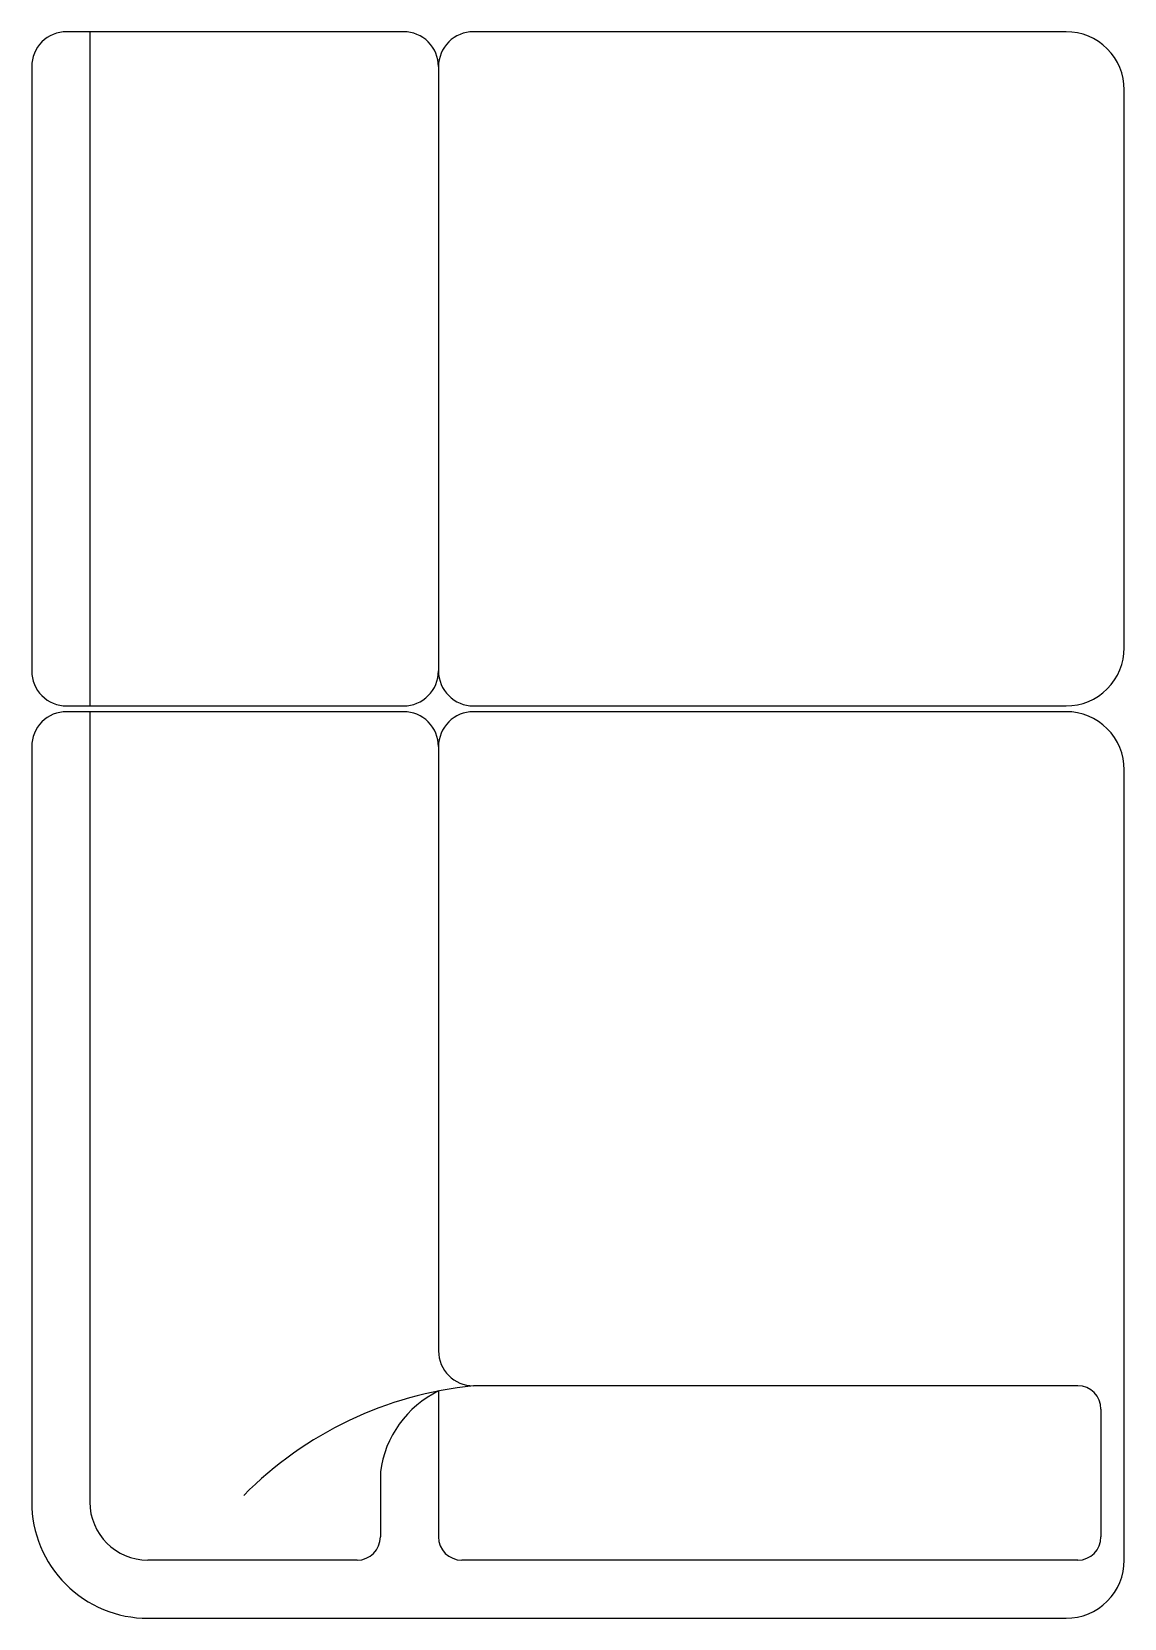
# Model space of a CAD drawing. Header units: inches. Extents: x 4.9 to 47.4, y 12.3 to 37.1.
# Drawn here: x 33.151 to 34.091, y 17.075 to 18.44 of the extents above; entities that cross this region are included whole.
import ezdxf

# ---------------------------------------------------------------- set-up
doc = ezdxf.new("R2010")
doc.units = ezdxf.units.IN
doc.header["$MEASUREMENT"] = 0
doc.layers.add('02', color=2, linetype='Continuous')

msp = doc.modelspace()

# ---------------------------------------------------------------- linework, layer by layer
at = {"layer": '02'}
for p, q in [((33.2006, 18.4396, -0.1), (33.2006, 17.8596, -0.1)), ((33.1506, 18.4096, -0.1), (33.1506, 17.8896, -0.1)), ((33.5006, 18.4096, -0.1), (33.5006, 17.8896, -0.1)), ((33.2006, 17.8546, -0.1), (33.2006, 17.1746, -0.1)), ((33.5006, 17.8246, -0.1), (33.5006, 17.3046, -0.1)), ((33.5006, 17.2702, -0.1), (33.5006, 17.1446, -0.1)), ((34.0506, 17.2746, -0.1), (33.5306, 17.2746, -0.1)), ((34.0706, 17.2546, -0.1), (34.0706, 17.1446, -0.1)), ((33.4506, 17.2005, -0.1), (33.4506, 17.1446, -0.1)), ((33.4306, 17.1246, -0.1), (33.2506, 17.1246, -0.1)), ((34.0506, 17.1246, -0.1), (33.5206, 17.1246, -0.1))]:
    msp.add_line(p, q, dxfattribs=at)
at = {"layer": '02', "elevation": -0.1}
msp.add_lwpolyline([(33.1506, 17.8896, 0.414214), (33.1806, 17.8596), (33.4706, 17.8596, 0.414214), (33.5006, 17.8896, 0.414214), (33.5306, 17.8596), (34.0406, 17.8596, 0.414214), (34.0906, 17.9096), (34.0906, 18.3896, 0.414214), (34.0406, 18.4396), (33.5306, 18.4396, 0.414214), (33.5006, 18.4096, 0.414214), (33.4706, 18.4396), (33.1806, 18.4396, 0.414214), (33.1506, 18.4096)], format="xyb", dxfattribs=at)
msp.add_lwpolyline([(33.2506, 17.0746), (34.0406, 17.0746, 0.414214), (34.0906, 17.1246), (34.0906, 17.8046, 0.414214), (34.0406, 17.8546), (33.5306, 17.8546, 0.414214), (33.5006, 17.8246, 0.414214), (33.4706, 17.8546), (33.1806, 17.8546, 0.414214), (33.1506, 17.8246), (33.1506, 17.1746, 0.414214)], format="xyb", close=True, dxfattribs=at)
at = {"layer": '02'}
for centre, radius, start, end in [((33.5306, 17.3046, -0.1), 0.03, 180, 270), ((33.5627, 16.9534, -0.1), 0.3228, 95.7047, 135.3321), ((33.5402, 17.189, -0.1), 0.0903, 115.9902, 172.6778), ((34.0506, 17.2546, -0.1), 0.02, 0, 90), ((33.2506, 17.1746, -0.1), 0.05, 180, 270), ((33.4306, 17.1446, -0.1), 0.02, 270, 0), ((33.5206, 17.1446, -0.1), 0.02, 180, 270), ((34.0506, 17.1446, -0.1), 0.02, 270, 0)]:
    msp.add_arc(centre, radius, start, end, dxfattribs=at)

doc.saveas('drawing.dxf')
